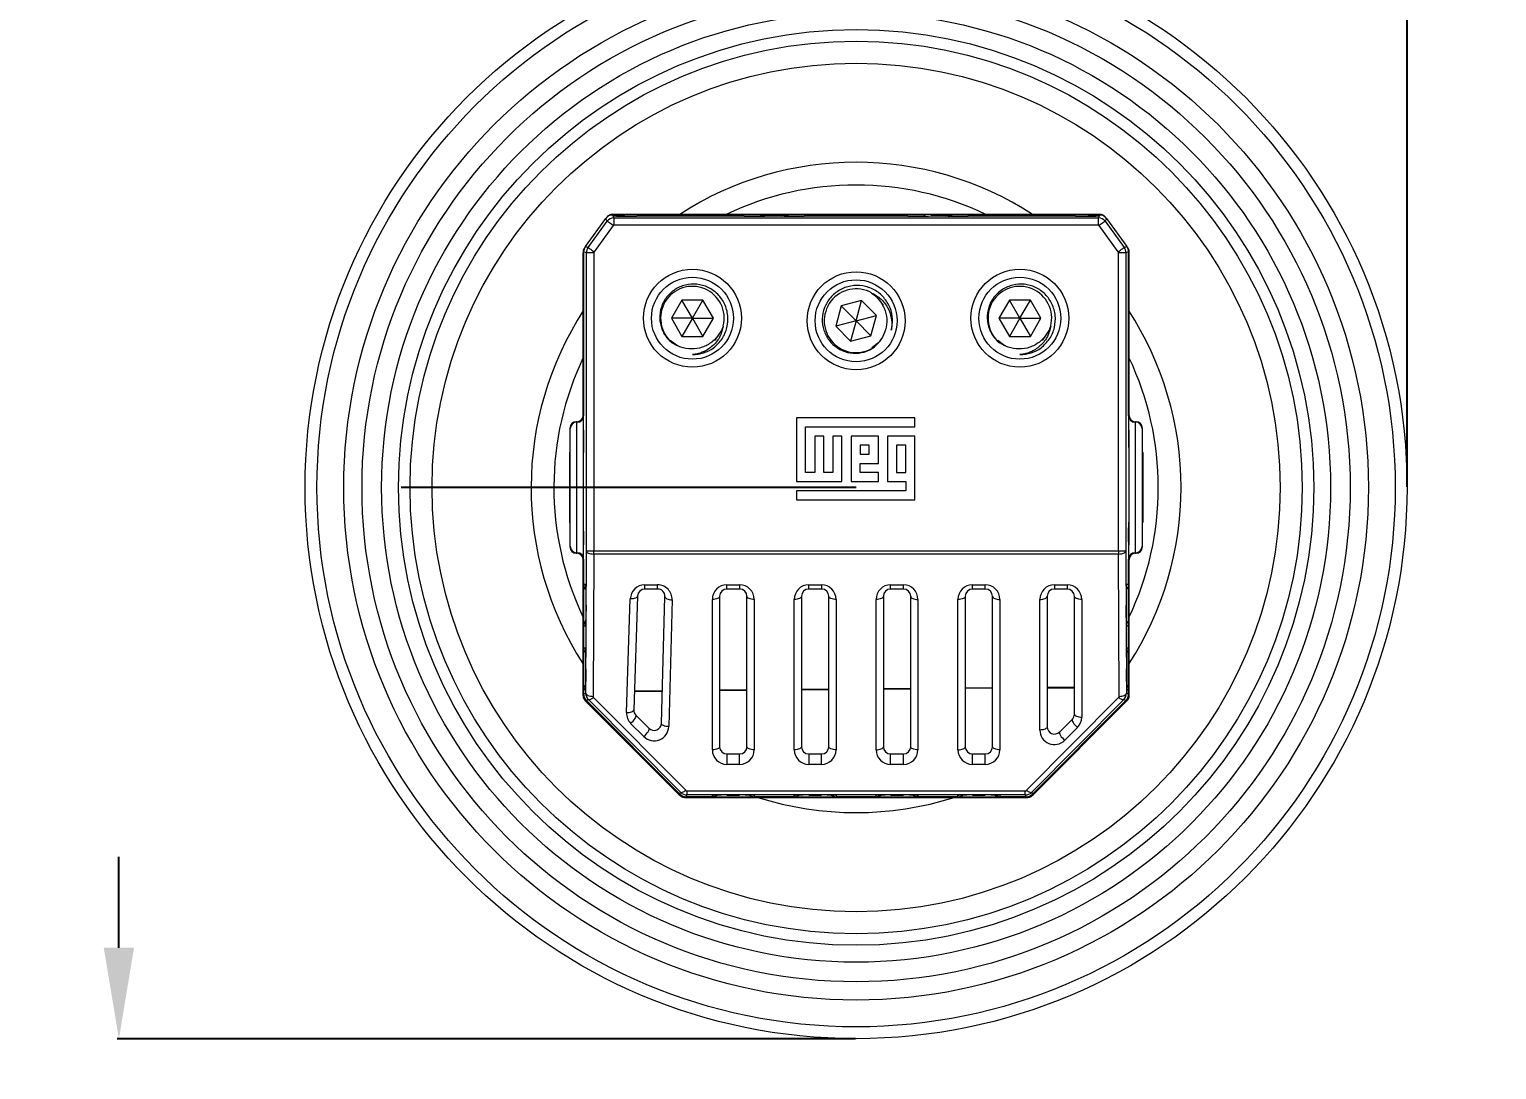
# Model space of a CAD drawing. Header units: millimetres. Extents: x 1004 to 59588, y 686 to 38112.
# Drawn here: x 44091 to 44252.3, y 35758.6 to 35872.8 of the extents above; entities that cross this region are included whole.
import ezdxf

# ---------------------------------------------------------------- set-up
doc = ezdxf.new("R2010")
doc.units = ezdxf.units.MM
doc.styles.get("Standard").update_dxf_attribs({"font": 'arial.ttf'})
doc.dimstyles.get("Standard").update_dxf_attribs({"dimtxt": 15, "dimasz": 10, "dimexe": 0.18, "dimexo": 0.0625, "dimgap": 0.09, "dimtad": 0, "dimtoh": 1, "dimdec": 1, "dimzin": 0, "dimdsep": 46, "dimtxsty": 'Standard', "dimcen": 0.09, "dimadec": 0, "dimazin": 0, "dimtfac": 1, "dimtdec": 1, "dimtofl": 0, "dimtmove": 0, "dimatfit": 3, "dimfxl": 1, "dimtolj": 1, "dimtzin": 0, "dimarcsym": 0})

# ---------------------------------------------------------------- blocks, each defined once
blk = doc.blocks.new('*D34')
at = {"color": 0, "lineweight": -2, "transparency": 16777216}
for p, q in [((44232.45, 35920.16), (44222.45, 35920.16)), ((44242.45, 35822.57), (44242.45, 35920.34)), ((44292.45, 35822.57), (44292.45, 35920.34)), ((44302.45, 35920.16), (44312.45, 35920.16))]:
    blk.add_line(p, q, dxfattribs=at)
at = {"color": 0, "transparency": 16777216}
for points in [[(44232.45, 35921.83), (44232.45, 35918.49), (44242.45, 35920.16)], [(44302.45, 35921.83), (44302.45, 35918.49), (44292.45, 35920.16)]]:
    blk.add_solid(points, dxfattribs=at)
at = {"layer": 'Defpoints', "color": 0, "transparency": 16777216}
for p in [(44292.45, 35920.16), (44242.45, 35822.51), (44292.45, 35822.51)]:
    blk.add_point(p, dxfattribs=at)
at = {"color": 0, "transparency": 16777216, "insert": (44267.45, 35920.16), "char_height": 15, "attachment_point": 5}
blk.add_mtext('\\A1;50.0', dxfattribs=at)
blk = doc.blocks.new('*D35')
at = {"color": 0, "lineweight": -2, "transparency": 16777216}
for p, q in [((44100.85, 35771.94), (44100.85, 35781.94)), ((44181.82, 35761.94), (44100.67, 35761.94)), ((44181.82, 35711.94), (44100.67, 35711.94)), ((44100.85, 35701.94), (44100.85, 35691.94))]:
    blk.add_line(p, q, dxfattribs=at)
at = {"color": 0, "transparency": 16777216}
for points in [[(44099.18, 35771.94), (44102.51, 35771.94), (44100.85, 35761.94)], [(44099.18, 35701.94), (44102.51, 35701.94), (44100.85, 35711.94)]]:
    blk.add_solid(points, dxfattribs=at)
at = {"layer": 'Defpoints', "color": 0, "transparency": 16777216}
for p in [(44181.88, 35761.94), (44100.85, 35711.94), (44181.88, 35711.94)]:
    blk.add_point(p, dxfattribs=at)
at = {"color": 0, "transparency": 16777216, "insert": (44100.85, 35736.94), "char_height": 15, "attachment_point": 5, "rotation": 90}
blk.add_mtext('\\A1;50.0', dxfattribs=at)

msp = doc.modelspace()

# ---------------------------------------------------------------- linework, layer by layer
at = {"color": 7, "linetype": 'Continuous', "lineweight": 15}
for p, q in [((44155.09, 35852.43), (44155.25, 35852.13)), ((44155.09, 35852.43), (44155.17, 35852.43)), ((44155.17, 35852.33), (44155.17, 35852.43)), ((44155.21, 35852.51), (44155.25, 35852.43)), ((44208.56, 35852.51), (44155.21, 35852.51)), ((44156.38, 35852.43), (44155.25, 35852.43)), ((44171.38, 35852.44), (44156.38, 35852.44)), ((44156.38, 35852.43), (44156.38, 35852.44)), ((44156.38, 35852.43), (44156.38, 35852.31)), ((44169.59, 35852.31), (44157.77, 35852.31)), ((44171.38, 35852.43), (44171.38, 35852.44)), ((44171.48, 35852.34), (44171.38, 35852.43)), ((44171.38, 35852.43), (44171.38, 35852.26)), ((44171.48, 35852.34), (44171.48, 35852.24)), ((44174.29, 35852.34), (44171.48, 35852.34)), ((44172.11, 35852.33), (44172.11, 35852.33)), ((44172.19, 35852.33), (44172.19, 35852.33)), ((44172.19, 35852.33), (44173.59, 35852.33)), ((44173.59, 35852.33), (44173.59, 35852.33)), ((44173.59, 35852.33), (44173.7, 35852.32)), ((44174.29, 35852.34), (44174.38, 35852.43)), ((44174.29, 35852.32), (44174.29, 35852.34)), ((44189.38, 35852.44), (44174.38, 35852.44)), ((44174.38, 35852.43), (44174.38, 35852.44)), ((44174.38, 35852.43), (44174.38, 35852.31)), ((44187.58, 35852.31), (44176.19, 35852.31)), ((44189.38, 35852.43), (44189.38, 35852.44)), ((44189.48, 35852.34), (44189.38, 35852.43)), ((44189.38, 35852.43), (44189.38, 35852.26)), ((44192.29, 35852.34), (44190.1, 35852.34)), ((44190.1, 35852.33), (44190.1, 35852.33)), ((44190.18, 35852.33), (44190.18, 35852.33)), ((44190.18, 35852.33), (44191.58, 35852.33)), ((44191.58, 35852.33), (44191.58, 35852.33)), ((44191.58, 35852.33), (44191.7, 35852.32)), ((44192.29, 35852.34), (44192.38, 35852.43)), ((44192.29, 35852.32), (44192.29, 35852.34)), ((44207.38, 35852.44), (44192.38, 35852.44)), ((44192.38, 35852.43), (44192.38, 35852.44)), ((44192.38, 35852.43), (44192.38, 35852.31)), ((44206, 35852.31), (44194.18, 35852.31)), ((44207.38, 35852.43), (44207.38, 35852.44)), ((44208.52, 35852.43), (44207.38, 35852.43)), ((44208.52, 35852.43), (44208.56, 35852.51)), ((44208.52, 35852.13), (44208.67, 35852.43)), ((44208.52, 35852.33), (44208.52, 35852.33)), ((44208.6, 35852.43), (44208.6, 35852.33)), ((44208.6, 35852.43), (44208.67, 35852.43)), ((44152.12, 35848.98), (44154.37, 35852.06)), ((44152.43, 35848.88), (44154.52, 35851.76)), ((44155.17, 35851.29), (44153.08, 35848.41)), ((44154.52, 35851.76), (44154.37, 35852.06)), ((44155.17, 35851.29), (44155.25, 35851.33)), ((44155.25, 35852.13), (44155.25, 35851.33)), ((44155.25, 35852.13), (44208.52, 35852.13)), ((44208.52, 35851.33), (44155.25, 35851.33)), ((44208.52, 35851.33), (44208.52, 35852.13)), ((44208.52, 35851.33), (44208.6, 35851.29)), ((44210.69, 35848.41), (44208.6, 35851.29)), ((44209.4, 35852.06), (44209.25, 35851.76)), ((44209.25, 35851.76), (44211.34, 35848.88)), ((44209.4, 35852.06), (44211.64, 35848.98)), ((44152.12, 35848.98), (44152.43, 35848.88)), ((44211.34, 35848.88), (44211.64, 35848.98)), ((44151.93, 35848.25), (44151.86, 35848.28)), ((44151.86, 35848.28), (44151.86, 35830.24)), ((44152.24, 35848.29), (44151.93, 35848.39)), ((44151.93, 35828.5), (44151.93, 35848.39)), ((44151.93, 35848.25), (44151.93, 35830.38)), ((44152.05, 35848.86), (44152.06, 35848.88)), ((44152.24, 35815.53), (44152.24, 35848.29)), ((44153.04, 35848.29), (44152.24, 35848.29)), ((44153.04, 35848.29), (44153.04, 35815.53)), ((44211.53, 35848.29), (44210.73, 35848.29)), ((44210.73, 35815.53), (44210.73, 35848.29)), ((44211.84, 35848.39), (44211.53, 35848.29)), ((44211.53, 35848.29), (44211.53, 35815.53)), ((44211.7, 35848.89), (44211.72, 35848.86)), ((44211.84, 35848.39), (44211.84, 35828.5)), ((44211.91, 35848.28), (44211.84, 35848.25)), ((44211.84, 35830.38), (44211.84, 35848.25)), ((44211.91, 35830.24), (44211.91, 35848.28)), ((44162.73, 35843.1), (44161.58, 35841.1)), ((44165.04, 35843.1), (44162.73, 35843.1)), ((44163.89, 35841.1), (44162.73, 35843.1)), ((44163.89, 35841.1), (44165.04, 35843.1)), ((44166.2, 35841.1), (44165.04, 35843.1)), ((44182.49, 35843.04), (44180.25, 35842.45)), ((44181.88, 35840.82), (44182.49, 35843.04)), ((44184.12, 35841.41), (44182.49, 35843.04)), ((44184.11, 35843.44), (44184.87, 35842.53)), ((44198.73, 35843.1), (44197.57, 35841.1)), ((44201.04, 35843.1), (44198.73, 35843.1)), ((44199.88, 35841.1), (44198.73, 35843.1)), ((44199.88, 35841.1), (44201.04, 35843.1)), ((44202.19, 35841.1), (44201.04, 35843.1)), ((44161.58, 35841.1), (44162.73, 35839.1)), ((44163.89, 35841.1), (44161.58, 35841.1)), ((44163.89, 35841.1), (44162.73, 35839.1)), ((44163.89, 35841.1), (44165.04, 35839.1)), ((44163.89, 35841.1), (44166.2, 35841.1)), ((44165.04, 35839.1), (44166.2, 35841.1)), ((44180.25, 35842.45), (44179.65, 35840.22)), ((44181.88, 35840.82), (44180.25, 35842.45)), ((44181.88, 35840.82), (44184.12, 35841.41)), ((44183.51, 35839.18), (44184.12, 35841.41)), ((44197.57, 35841.1), (44198.73, 35839.1)), ((44199.88, 35841.1), (44197.57, 35841.1)), ((44199.88, 35841.1), (44198.73, 35839.1)), ((44199.88, 35841.1), (44201.04, 35839.1)), ((44199.88, 35841.1), (44202.19, 35841.1)), ((44201.04, 35839.1), (44202.19, 35841.1)), ((44167, 35839.63), (44166.32, 35838.66)), ((44181.88, 35840.82), (44179.65, 35840.22)), ((44179.65, 35840.22), (44181.28, 35838.59)), ((44181.88, 35840.82), (44181.28, 35838.59)), ((44181.88, 35840.82), (44183.51, 35839.18)), ((44203, 35839.63), (44202.32, 35838.66)), ((44162.24, 35838.07), (44161.45, 35838.66)), ((44162.24, 35838.07), (44161.64, 35838.41)), ((44162.73, 35839.1), (44165.04, 35839.1)), ((44181.28, 35838.59), (44183.51, 35839.18)), ((44184.37, 35838.43), (44183.6, 35837.83)), ((44184.37, 35838.43), (44183.89, 35837.95)), ((44198.23, 35838.07), (44197.45, 35838.66)), ((44198.23, 35838.07), (44197.64, 35838.41)), ((44198.73, 35839.1), (44201.04, 35839.1)), ((44151.12, 35829.73), (44151.16, 35829.68)), ((44151.18, 35829.73), (44151.12, 35829.73)), ((44151.16, 35829.68), (44151.16, 35815.33)), ((44151.23, 35829.68), (44151.16, 35829.68)), ((44151.23, 35829.68), (44151.18, 35829.73)), ((44151.88, 35830.43), (44151.93, 35830.38)), ((44175.33, 35830.15), (44175.33, 35823.15)), ((44188.33, 35830.15), (44175.33, 35830.15)), ((44188.33, 35829.15), (44188.33, 35830.15)), ((44211.84, 35830.38), (44211.88, 35830.43)), ((44212.58, 35829.73), (44212.54, 35829.68)), ((44212.61, 35829.68), (44212.54, 35829.68)), ((44212.65, 35829.73), (44212.58, 35829.73)), ((44212.61, 35829.68), (44212.65, 35829.73)), ((44212.61, 35815.33), (44212.61, 35829.68)), ((44150.46, 35828.99), (44150.42, 35829.03)), ((44150.42, 35829.03), (44150.42, 35815.98)), ((44150.46, 35816.03), (44150.46, 35828.99)), ((44151.9, 35816.2), (44151.9, 35828.82)), ((44176.33, 35829.15), (44188.33, 35829.15)), ((44176.33, 35824.15), (44176.33, 35829.15)), ((44177.33, 35828.15), (44177.33, 35824.15)), ((44178.33, 35828.15), (44177.33, 35828.15)), ((44178.33, 35824.15), (44178.33, 35828.15)), ((44179.33, 35828.15), (44179.33, 35824.15)), ((44180.33, 35828.15), (44179.33, 35828.15)), ((44180.33, 35823.15), (44180.33, 35828.15)), ((44181.33, 35828.15), (44181.33, 35823.15)), ((44184.33, 35828.15), (44181.33, 35828.15)), ((44184.33, 35825.15), (44184.33, 35828.15)), ((44188.33, 35828.15), (44185.33, 35828.15)), ((44185.33, 35828.15), (44185.33, 35823.15)), ((44188.33, 35821.15), (44188.33, 35828.15)), ((44211.87, 35828.82), (44211.87, 35816.2)), ((44213.35, 35829.03), (44213.31, 35828.99)), ((44213.31, 35828.99), (44213.31, 35816.03)), ((44213.35, 35815.98), (44213.35, 35829.03)), ((44182.33, 35827.15), (44182.33, 35826.15)), ((44183.33, 35827.15), (44182.33, 35827.15)), ((44183.33, 35826.15), (44183.33, 35827.15)), ((44186.33, 35827.15), (44186.33, 35824.15)), ((44187.33, 35827.15), (44186.33, 35827.15)), ((44187.33, 35824.15), (44187.33, 35827.15)), ((44150.38, 35826.34), (44150.38, 35818.68)), ((44182.33, 35826.15), (44183.33, 35826.15)), ((44182.33, 35825.15), (44184.33, 35825.15)), ((44182.33, 35824.15), (44182.33, 35825.15)), ((44213.39, 35826.34), (44213.39, 35818.68)), ((44177.33, 35824.15), (44176.33, 35824.15)), ((44179.33, 35824.15), (44178.33, 35824.15)), ((44184.33, 35824.15), (44182.33, 35824.15)), ((44184.33, 35823.15), (44184.33, 35824.15)), ((44186.33, 35824.15), (44187.33, 35824.15)), ((44175.33, 35823.15), (44180.33, 35823.15)), ((44175.33, 35822.15), (44175.33, 35821.15)), ((44187.33, 35822.15), (44175.33, 35822.15)), ((44181.33, 35823.15), (44184.33, 35823.15)), ((44185.33, 35823.15), (44187.33, 35823.15)), ((44187.33, 35823.15), (44187.33, 35822.15)), ((44175.33, 35821.15), (44188.33, 35821.15)), ((44150.42, 35815.98), (44150.46, 35816.03)), ((44151.16, 35815.33), (44151.12, 35815.28)), ((44151.12, 35815.28), (44151.18, 35815.28)), ((44151.16, 35815.33), (44151.23, 35815.33)), ((44151.18, 35815.28), (44151.23, 35815.33)), ((44151.93, 35811.88), (44151.93, 35816.52)), ((44152.17, 35799.91), (44152.24, 35815.53)), ((44152.24, 35815.53), (44153.04, 35815.53)), ((44153.04, 35815.19), (44152.97, 35799.56)), ((44153.04, 35815.53), (44210.73, 35815.53)), ((44153.04, 35815.19), (44153.04, 35815.53)), ((44210.73, 35815.19), (44153.04, 35815.19)), ((44210.73, 35815.53), (44211.53, 35815.53)), ((44210.73, 35815.53), (44210.73, 35815.19)), ((44210.8, 35799.56), (44210.73, 35815.19)), ((44211.53, 35815.53), (44211.6, 35799.91)), ((44211.84, 35816.52), (44211.84, 35811.88)), ((44212.54, 35815.33), (44212.61, 35815.33)), ((44212.54, 35815.33), (44212.58, 35815.28)), ((44212.58, 35815.28), (44212.65, 35815.28)), ((44212.65, 35815.28), (44212.61, 35815.33)), ((44213.31, 35816.03), (44213.35, 35815.98)), ((44151.86, 35814.77), (44151.86, 35799.74)), ((44151.93, 35814.63), (44151.88, 35814.58)), ((44151.93, 35814.63), (44151.93, 35799.77)), ((44211.84, 35799.77), (44211.84, 35814.63)), ((44211.88, 35814.58), (44211.84, 35814.63)), ((44211.91, 35799.74), (44211.91, 35814.77)), ((44151.93, 35811.88), (44152.18, 35811.88)), ((44211.58, 35811.88), (44211.84, 35811.88)), ((44157.86, 35810.58), (44157.44, 35798.09)), ((44158.66, 35811.81), (44160.06, 35811.81)), ((44158.66, 35811.35), (44158.66, 35811.81)), ((44160.06, 35811.35), (44158.66, 35811.35)), ((44160.06, 35811.35), (44160.06, 35811.81)), ((44160.48, 35796.59), (44160.86, 35810.53)), ((44166.88, 35810.55), (44166.88, 35794.03)), ((44167.68, 35811.81), (44169.08, 35811.81)), ((44167.68, 35811.35), (44167.68, 35811.81)), ((44169.08, 35811.35), (44167.68, 35811.35)), ((44169.08, 35811.81), (44169.08, 35811.35)), ((44169.88, 35794.03), (44169.88, 35810.55)), ((44175.88, 35810.55), (44175.88, 35794.03)), ((44176.68, 35811.81), (44178.08, 35811.81)), ((44176.68, 35811.35), (44176.68, 35811.81)), ((44178.08, 35811.35), (44176.68, 35811.35)), ((44178.08, 35811.81), (44178.08, 35811.35)), ((44178.88, 35794.03), (44178.88, 35810.55)), ((44184.88, 35810.55), (44184.88, 35794.03)), ((44185.68, 35811.81), (44187.08, 35811.81)), ((44185.68, 35811.35), (44185.68, 35811.81)), ((44187.08, 35811.35), (44185.68, 35811.35)), ((44187.08, 35811.35), (44187.08, 35811.81)), ((44187.88, 35794.03), (44187.88, 35810.55)), ((44193.88, 35810.55), (44193.88, 35794.03)), ((44194.68, 35811.81), (44196.08, 35811.81)), ((44194.68, 35811.35), (44194.68, 35811.81)), ((44196.08, 35811.35), (44194.68, 35811.35)), ((44196.08, 35811.35), (44196.08, 35811.81)), ((44196.88, 35794.03), (44196.88, 35810.55)), ((44202.88, 35810.55), (44202.88, 35796.21)), ((44203.68, 35811.81), (44205.08, 35811.81)), ((44203.68, 35811.81), (44203.68, 35811.35)), ((44205.08, 35811.35), (44203.68, 35811.35)), ((44205.08, 35811.81), (44205.08, 35811.35)), ((44205.88, 35797.62), (44205.88, 35810.55)), ((44152.2, 35809.59), (44152.19, 35808.19)), ((44156.64, 35797.77), (44157.06, 35810.26)), ((44161.66, 35810.16), (44161.28, 35796.23)), ((44166.08, 35793.69), (44166.08, 35810.21)), ((44170.68, 35810.21), (44170.68, 35793.69)), ((44175.08, 35793.69), (44175.08, 35810.21)), ((44179.68, 35810.21), (44179.68, 35793.69)), ((44184.08, 35793.69), (44184.08, 35810.21)), ((44188.68, 35810.21), (44188.68, 35793.69)), ((44193.08, 35793.69), (44193.08, 35810.21)), ((44197.68, 35810.21), (44197.68, 35793.69)), ((44202.08, 35795.86), (44202.08, 35810.21)), ((44206.68, 35810.21), (44206.68, 35797.27)), ((44211.58, 35808.19), (44211.57, 35809.59)), ((44151.93, 35804.88), (44151.93, 35807.28)), ((44152.18, 35807.28), (44151.93, 35807.28)), ((44152.18, 35807.35), (44152.18, 35807.35)), ((44211.84, 35807.28), (44211.59, 35807.28)), ((44211.84, 35807.28), (44211.84, 35804.88)), ((44151.93, 35804.88), (44152.16, 35804.88)), ((44211.61, 35804.88), (44211.84, 35804.88)), ((44152.17, 35802.59), (44152.16, 35801.19)), ((44211.61, 35801.19), (44211.6, 35802.59)), ((44151.86, 35799.74), (44151.93, 35799.77)), ((44151.93, 35799.81), (44151.93, 35800.28)), ((44152.15, 35800.28), (44151.93, 35800.28)), ((44151.93, 35799.81), (44152.17, 35799.91)), ((44152.15, 35800.35), (44152.15, 35800.35)), ((44152.23, 35799.07), (44152.15, 35799.03)), ((44152.15, 35799.03), (44162.44, 35788.75)), ((44152.46, 35799.2), (44152.23, 35799.1)), ((44162.5, 35788.82), (44152.23, 35799.1)), ((44152.23, 35799.07), (44162.47, 35788.82)), ((44162.58, 35789.02), (44152.46, 35799.2)), ((44153.03, 35799.42), (44163.15, 35789.24)), ((44160.57, 35800.08), (44157.5, 35800.05)), ((44160.58, 35800.17), (44157.51, 35800.14)), ((44169.88, 35800.25), (44166.88, 35800.23)), ((44166.88, 35800.21), (44169.88, 35800.24)), ((44178.88, 35800.33), (44175.88, 35800.3)), ((44175.88, 35800.29), (44178.88, 35800.31)), ((44187.88, 35800.41), (44184.88, 35800.38)), ((44184.88, 35800.37), (44187.88, 35800.39)), ((44196.88, 35800.49), (44193.88, 35800.46)), ((44196.88, 35800.47), (44193.88, 35800.45)), ((44200.62, 35789.24), (44210.74, 35799.42)), ((44211.3, 35799.2), (44201.18, 35789.02)), ((44211.54, 35799.1), (44201.27, 35788.82)), ((44201.3, 35788.82), (44211.54, 35799.07)), ((44201.33, 35788.75), (44211.62, 35799.03)), ((44205.88, 35800.57), (44202.88, 35800.54)), ((44205.88, 35800.47), (44202.88, 35800.45)), ((44211.54, 35799.1), (44211.3, 35799.2)), ((44211.62, 35799.03), (44211.54, 35799.07)), ((44211.6, 35799.91), (44211.84, 35799.81)), ((44211.84, 35800.28), (44211.62, 35800.28)), ((44211.84, 35800.28), (44211.84, 35799.81)), ((44211.84, 35799.77), (44211.91, 35799.74)), ((44157.67, 35797.5), (44159.11, 35796.05)), ((44158.54, 35795.14), (44157.1, 35796.59)), ((44204.25, 35795.64), (44205.65, 35797.05)), ((44206.22, 35796.14), (44204.82, 35794.74)), ((44167.68, 35793.23), (44167.68, 35792.09)), ((44167.68, 35793.23), (44169.08, 35793.23)), ((44169.08, 35792.09), (44169.08, 35793.23)), ((44176.68, 35793.23), (44176.68, 35792.09)), ((44176.68, 35793.23), (44178.08, 35793.23)), ((44178.08, 35792.09), (44178.08, 35793.23)), ((44185.68, 35792.09), (44185.68, 35793.23)), ((44185.68, 35793.23), (44187.08, 35793.23)), ((44187.08, 35792.09), (44187.08, 35793.23)), ((44194.68, 35792.09), (44194.68, 35793.23)), ((44194.68, 35793.23), (44196.08, 35793.23)), ((44196.08, 35792.09), (44196.08, 35793.23)), ((44169.08, 35792.09), (44167.68, 35792.09)), ((44178.08, 35792.09), (44176.68, 35792.09)), ((44187.08, 35792.09), (44185.68, 35792.09)), ((44196.08, 35792.09), (44194.68, 35792.09)), ((44162.44, 35788.75), (44162.47, 35788.82)), ((44162.5, 35788.82), (44162.58, 35789.02)), ((44163.18, 35788.53), (44163.15, 35788.46)), ((44163.15, 35788.46), (44200.62, 35788.46)), ((44163.18, 35788.53), (44200.59, 35788.53)), ((44163.29, 35788.73), (44163.21, 35788.53)), ((44166.08, 35788.53), (44163.21, 35788.53)), ((44163.29, 35789.18), (44200.48, 35789.18)), ((44163.29, 35789.18), (44163.29, 35788.73)), ((44200.48, 35788.73), (44163.29, 35788.73)), ((44166.08, 35788.53), (44166.08, 35788.71)), ((44167.68, 35788.72), (44169.08, 35788.72)), ((44170.68, 35788.71), (44170.68, 35788.53)), ((44175.08, 35788.53), (44170.68, 35788.53)), ((44175.08, 35788.53), (44175.08, 35788.71)), ((44176.68, 35788.72), (44178.08, 35788.72)), ((44179.68, 35788.71), (44179.68, 35788.53)), ((44184.08, 35788.53), (44179.68, 35788.53)), ((44184.08, 35788.53), (44184.08, 35788.71)), ((44185.68, 35788.72), (44187.08, 35788.72)), ((44188.68, 35788.71), (44188.68, 35788.53)), ((44193.08, 35788.53), (44188.68, 35788.53)), ((44193.08, 35788.53), (44193.08, 35788.71)), ((44194.68, 35788.72), (44196.08, 35788.72)), ((44197.68, 35788.71), (44197.68, 35788.53)), ((44200.56, 35788.53), (44197.68, 35788.53)), ((44200.48, 35788.73), (44200.48, 35789.18)), ((44200.56, 35788.53), (44200.48, 35788.73)), ((44200.62, 35788.46), (44200.59, 35788.53)), ((44201.18, 35789.02), (44201.27, 35788.82)), ((44201.3, 35788.82), (44201.33, 35788.75))]:
    msp.add_line(p, q, dxfattribs=at)
at = {"color": 8, "linetype": 'Continuous', "lineweight": 15}
for p, q in [((44155.26, 35852.33), (44155.17, 35852.33)), ((44172.11, 35852.33), (44172.19, 35852.33)), ((44172.19, 35852.33), (44172.16, 35852.33)), ((44173.68, 35852.33), (44173.59, 35852.33)), ((44190.1, 35852.33), (44190.18, 35852.33)), ((44190.18, 35852.33), (44190.15, 35852.33)), ((44191.67, 35852.33), (44191.58, 35852.33)), ((44208.52, 35852.33), (44208.6, 35852.33)), ((44208.6, 35852.33), (44208.57, 35852.33)), ((44152.05, 35848.86), (44152.05, 35848.86)), ((44211.72, 35848.86), (44211.72, 35848.86)), ((44151.9, 35828.82), (44151.93, 35828.82)), ((44211.84, 35828.82), (44211.87, 35828.82)), ((44151.93, 35816.2), (44151.9, 35816.2)), ((44211.87, 35816.2), (44211.84, 35816.2)), ((44152.19, 35811.8), (44152.18, 35811.88)), ((44152.18, 35807.35), (44152.18, 35807.28)), ((44211.59, 35807.37), (44211.59, 35807.28)), ((44152.16, 35804.8), (44152.16, 35804.88)), ((44152.15, 35800.35), (44152.15, 35800.28)), ((44211.61, 35800.37), (44211.62, 35800.28)), ((44166.08, 35788.71), (44166.17, 35788.71)), ((44170.68, 35788.71), (44170.6, 35788.71)), ((44175.08, 35788.71), (44175.17, 35788.71)), ((44179.68, 35788.71), (44179.6, 35788.71)), ((44184.17, 35788.71), (44184.08, 35788.71)), ((44188.6, 35788.71), (44188.68, 35788.71)), ((44193.08, 35788.71), (44193.17, 35788.71)), ((44197.68, 35788.71), (44197.6, 35788.71))]:
    msp.add_line(p, q, dxfattribs=at)
msp.add_line((44181.88, 35822.51), (44131.88, 35822.51))
at = {"color": 8, "linetype": 'Continuous', "lineweight": 15, "flags": 128}
for points in [[(44155.22, 35852.33), (44155.22, 35852.33), (44155.17, 35852.33)], [(44173.64, 35852.33), (44173.64, 35852.33), (44173.59, 35852.33)], [(44191.64, 35852.33), (44191.63, 35852.33), (44191.58, 35852.33)]]:
    msp.add_lwpolyline(points, dxfattribs=at)
at = {"color": 7, "linetype": 'Continuous', "lineweight": 15, "flags": 128}
for points in [[(44155.17, 35851.29), (44155.04, 35851.38), (44154.92, 35851.47), (44154.81, 35851.55), (44154.71, 35851.62), (44154.63, 35851.68), (44154.57, 35851.72), (44154.53, 35851.75), (44154.52, 35851.76)], [(44209.25, 35851.76), (44209.23, 35851.75), (44209.2, 35851.72), (44209.14, 35851.68), (44209.06, 35851.62), (44208.96, 35851.55), (44208.85, 35851.47), (44208.73, 35851.38), (44208.6, 35851.29)], [(44152.43, 35848.88), (44152.44, 35848.87), (44152.48, 35848.84), (44152.54, 35848.8), (44152.62, 35848.74), (44152.72, 35848.67), (44152.83, 35848.59), (44152.95, 35848.5), (44153.08, 35848.41)], [(44210.69, 35848.41), (44210.82, 35848.5), (44210.94, 35848.59), (44211.05, 35848.67), (44211.15, 35848.74), (44211.23, 35848.8), (44211.29, 35848.84), (44211.33, 35848.87), (44211.34, 35848.88)], [(44150.42, 35826.57), (44150.4, 35826.5), (44150.38, 35826.34)], [(44213.39, 35826.34), (44213.37, 35826.5), (44213.35, 35826.56)], [(44150.38, 35818.68), (44150.4, 35818.53), (44150.42, 35818.46)], [(44213.35, 35818.46), (44213.37, 35818.53), (44213.39, 35818.68)], [(44152.24, 35815.53), (44152.25, 35815.46), (44152.3, 35815.4), (44152.37, 35815.34), (44152.47, 35815.29), (44152.59, 35815.25), (44152.73, 35815.21), (44152.88, 35815.2), (44153.04, 35815.19)], [(44210.73, 35815.19), (44210.89, 35815.2), (44211.04, 35815.21), (44211.17, 35815.25), (44211.29, 35815.29), (44211.39, 35815.34), (44211.47, 35815.4), (44211.51, 35815.46), (44211.53, 35815.53)], [(44157.86, 35810.58), (44157.84, 35810.51), (44157.79, 35810.45), (44157.72, 35810.39), (44157.62, 35810.34), (44157.5, 35810.31), (44157.36, 35810.28), (44157.21, 35810.26), (44157.06, 35810.26)], [(44160.86, 35810.53), (44160.87, 35810.46), (44160.92, 35810.4), (44160.99, 35810.33), (44161.09, 35810.28), (44161.21, 35810.23), (44161.35, 35810.2), (44161.5, 35810.17), (44161.66, 35810.16)], [(44166.88, 35810.55), (44166.87, 35810.48), (44166.82, 35810.42), (44166.75, 35810.36), (44166.65, 35810.31), (44166.53, 35810.27), (44166.39, 35810.23), (44166.24, 35810.21), (44166.08, 35810.21)], [(44170.68, 35810.21), (44170.53, 35810.21), (44170.38, 35810.23), (44170.24, 35810.27), (44170.12, 35810.31), (44170.02, 35810.36), (44169.94, 35810.42), (44169.9, 35810.48), (44169.88, 35810.55)], [(44175.88, 35810.55), (44175.87, 35810.48), (44175.82, 35810.42), (44175.75, 35810.36), (44175.65, 35810.31), (44175.53, 35810.27), (44175.39, 35810.23), (44175.24, 35810.21), (44175.08, 35810.21)], [(44179.68, 35810.21), (44179.53, 35810.21), (44179.38, 35810.23), (44179.24, 35810.27), (44179.12, 35810.31), (44179.02, 35810.36), (44178.94, 35810.42), (44178.9, 35810.48), (44178.88, 35810.55)], [(44184.88, 35810.55), (44184.87, 35810.48), (44184.82, 35810.42), (44184.75, 35810.36), (44184.65, 35810.31), (44184.53, 35810.27), (44184.39, 35810.23), (44184.24, 35810.21), (44184.08, 35810.21)], [(44187.88, 35810.55), (44187.9, 35810.48), (44187.94, 35810.42), (44188.02, 35810.36), (44188.12, 35810.31), (44188.24, 35810.27), (44188.38, 35810.23), (44188.53, 35810.21), (44188.68, 35810.21)], [(44193.88, 35810.55), (44193.87, 35810.48), (44193.82, 35810.42), (44193.75, 35810.36), (44193.65, 35810.31), (44193.53, 35810.27), (44193.39, 35810.23), (44193.24, 35810.21), (44193.08, 35810.21)], [(44196.88, 35810.55), (44196.9, 35810.48), (44196.94, 35810.42), (44197.02, 35810.36), (44197.12, 35810.31), (44197.24, 35810.27), (44197.38, 35810.23), (44197.53, 35810.21), (44197.68, 35810.21)], [(44202.08, 35810.21), (44202.24, 35810.21), (44202.39, 35810.23), (44202.53, 35810.27), (44202.65, 35810.31), (44202.75, 35810.36), (44202.82, 35810.42), (44202.87, 35810.48), (44202.88, 35810.55)], [(44206.68, 35810.21), (44206.53, 35810.21), (44206.38, 35810.23), (44206.24, 35810.27), (44206.12, 35810.31), (44206.02, 35810.36), (44205.94, 35810.42), (44205.9, 35810.48), (44205.88, 35810.55)], [(44152.17, 35799.91), (44152.19, 35799.84), (44152.24, 35799.78), (44152.31, 35799.72), (44152.41, 35799.66), (44152.53, 35799.62), (44152.67, 35799.59), (44152.82, 35799.57), (44152.97, 35799.56)], [(44153.03, 35799.42), (44152.94, 35799.35), (44152.85, 35799.29), (44152.76, 35799.24), (44152.68, 35799.2), (44152.61, 35799.18), (44152.55, 35799.17), (44152.5, 35799.18), (44152.46, 35799.2)], [(44211.3, 35799.2), (44211.27, 35799.18), (44211.22, 35799.17), (44211.16, 35799.18), (44211.09, 35799.2), (44211.01, 35799.24), (44210.92, 35799.29), (44210.83, 35799.35), (44210.74, 35799.42)], [(44210.8, 35799.56), (44210.95, 35799.57), (44211.1, 35799.59), (44211.24, 35799.62), (44211.36, 35799.66), (44211.46, 35799.72), (44211.53, 35799.78), (44211.58, 35799.84), (44211.6, 35799.91)], [(44156.64, 35797.77), (44156.79, 35797.78), (44156.94, 35797.79), (44157.08, 35797.82), (44157.2, 35797.86), (44157.3, 35797.91), (44157.37, 35797.96), (44157.42, 35798.03), (44157.44, 35798.09)], [(44157.1, 35796.59), (44157.24, 35796.71), (44157.37, 35796.85), (44157.49, 35796.99), (44157.58, 35797.12), (44157.65, 35797.25), (44157.69, 35797.36), (44157.7, 35797.44), (44157.67, 35797.5)], [(44205.88, 35797.62), (44205.9, 35797.55), (44205.94, 35797.48), (44206.02, 35797.43), (44206.12, 35797.37), (44206.24, 35797.33), (44206.38, 35797.3), (44206.53, 35797.28), (44206.68, 35797.27)], [(44158.54, 35795.14), (44158.68, 35795.27), (44158.81, 35795.4), (44158.93, 35795.54), (44159.02, 35795.67), (44159.09, 35795.8), (44159.13, 35795.91), (44159.14, 35795.99), (44159.11, 35796.05)], [(44161.28, 35796.23), (44161.12, 35796.24), (44160.97, 35796.26), (44160.83, 35796.3), (44160.71, 35796.34), (44160.61, 35796.4), (44160.54, 35796.46), (44160.49, 35796.53), (44160.48, 35796.59)], [(44202.88, 35796.21), (44202.87, 35796.14), (44202.82, 35796.08), (44202.75, 35796.02), (44202.65, 35795.96), (44202.53, 35795.92), (44202.39, 35795.89), (44202.24, 35795.87), (44202.08, 35795.86)], [(44205.65, 35797.05), (44205.62, 35796.99), (44205.63, 35796.91), (44205.67, 35796.8), (44205.74, 35796.67), (44205.83, 35796.54), (44205.95, 35796.4), (44206.08, 35796.27), (44206.22, 35796.14)], [(44204.25, 35795.64), (44204.22, 35795.59), (44204.23, 35795.5), (44204.27, 35795.39), (44204.34, 35795.27), (44204.43, 35795.13), (44204.55, 35794.99), (44204.68, 35794.86), (44204.82, 35794.74)], [(44166.88, 35794.03), (44166.87, 35793.96), (44166.82, 35793.9), (44166.75, 35793.84), (44166.65, 35793.79), (44166.53, 35793.75), (44166.39, 35793.71), (44166.24, 35793.69), (44166.08, 35793.69)], [(44170.68, 35793.69), (44170.53, 35793.69), (44170.38, 35793.71), (44170.24, 35793.75), (44170.12, 35793.79), (44170.02, 35793.84), (44169.94, 35793.9), (44169.9, 35793.96), (44169.88, 35794.03)], [(44175.88, 35794.03), (44175.87, 35793.96), (44175.82, 35793.9), (44175.75, 35793.84), (44175.65, 35793.79), (44175.53, 35793.75), (44175.39, 35793.71), (44175.24, 35793.69), (44175.08, 35793.69)], [(44179.68, 35793.69), (44179.53, 35793.69), (44179.38, 35793.71), (44179.24, 35793.75), (44179.12, 35793.79), (44179.02, 35793.84), (44178.94, 35793.9), (44178.9, 35793.96), (44178.88, 35794.03)], [(44184.08, 35793.69), (44184.24, 35793.69), (44184.39, 35793.71), (44184.53, 35793.75), (44184.65, 35793.79), (44184.75, 35793.84), (44184.82, 35793.9), (44184.87, 35793.96), (44184.88, 35794.03)], [(44188.68, 35793.69), (44188.53, 35793.69), (44188.38, 35793.71), (44188.24, 35793.75), (44188.12, 35793.79), (44188.02, 35793.84), (44187.94, 35793.9), (44187.9, 35793.96), (44187.88, 35794.03)], [(44193.08, 35793.69), (44193.24, 35793.69), (44193.39, 35793.71), (44193.53, 35793.75), (44193.65, 35793.79), (44193.75, 35793.84), (44193.82, 35793.9), (44193.87, 35793.96), (44193.88, 35794.03)], [(44197.68, 35793.69), (44197.53, 35793.69), (44197.38, 35793.71), (44197.24, 35793.75), (44197.12, 35793.79), (44197.02, 35793.84), (44196.94, 35793.9), (44196.9, 35793.96), (44196.88, 35794.03)], [(44162.58, 35789.02), (44162.62, 35789), (44162.67, 35788.99), (44162.73, 35789), (44162.8, 35789.02), (44162.88, 35789.06), (44162.97, 35789.11), (44163.06, 35789.17), (44163.15, 35789.24)], [(44200.62, 35789.24), (44200.71, 35789.17), (44200.8, 35789.11), (44200.89, 35789.06), (44200.97, 35789.02), (44201.04, 35789), (44201.1, 35788.99), (44201.15, 35789), (44201.18, 35789.02)]]:
    msp.add_lwpolyline(points, dxfattribs=at)
at = {"color": 7, "linetype": 'Continuous', "lineweight": 15}
for centre, radius in [((44181.88, 35822.51), 60.56), ((44181.88, 35822.51), 59.26), ((44181.88, 35822.51), 56.31), ((44181.88, 35822.51), 54.31), ((44181.88, 35822.51), 52.15), ((44181.88, 35822.51), 50.3), ((44181.88, 35822.51), 49.03), ((44181.88, 35822.51), 46.61), ((44163.89, 35841.1), 5.38), ((44181.88, 35840.82), 5.38), ((44199.88, 35841.1), 5.38), ((44163.89, 35841.1), 4.5), ((44181.88, 35840.82), 4.5), ((44199.88, 35841.1), 4.5)]:
    msp.add_circle(centre, radius, dxfattribs=at)
for centre, radius, start, end in [((44181.88, 35822.51), 35.72, 57.122, 122.878), ((44181.88, 35822.51), 33.22, 64.5589, 115.4411), ((44157.21, 35954.45), 102.14, 268.8846, 270.3097), ((44170.17, 35946.22), 93.91, 269.6453, 271.2134), ((44175.63, 35954.45), 102.14, 268.8846, 270.3097), ((44188.16, 35946.22), 93.91, 269.6453, 271.2134), ((44193.63, 35954.45), 102.14, 268.8846, 270.3097), ((44206.58, 35946.22), 93.91, 269.6453, 271.2134), ((44153.24, 35848.29), 0.2, 144.0032, 179.9986), ((44210.53, 35848.29), 0.2, 0.0014, 35.9968), ((44163.89, 35841.1), 3.5, 345.8881, 230.1054), ((44181.88, 35840.82), 3.5, 60.7576, 304.9749), ((44199.88, 35841.1), 3.5, 345.8881, 230.1054), ((44181.88, 35822.51), 35.72, 146.9804, 212.8006), ((44181.88, 35840.82), 4, 344.8695, 20.6436), ((44181.88, 35822.51), 35.72, 0, 33.0232), ((44163.89, 35841.1), 4, 270, 305.7741), ((44199.88, 35841.1), 4, 270, 305.7741), ((44181.88, 35822.51), 33.22, 154.3669, 205.3358), ((44181.88, 35822.51), 33.22, 0, 25.3358), ((44181.88, 35822.51), 33.22, 334.6642, 0), ((44181.88, 35822.51), 35.72, 327.1994, 0), ((44158.66, 35810.21), 1.6, 90, 178.0784), ((44158.66, 35810.55), 0.8, 90, 178.0784), ((44160.06, 35810.21), 1.6, 358.4271, 90), ((44160.06, 35810.55), 0.8, 358.4271, 90), ((44167.68, 35810.21), 1.6, 90, 180), ((44167.68, 35810.55), 0.8, 90, 180), ((44169.08, 35810.21), 1.6, 0, 90), ((44169.08, 35810.55), 0.8, 0, 90), ((44176.68, 35810.21), 1.6, 90, 180), ((44176.68, 35810.55), 0.8, 90, 180), ((44178.08, 35810.21), 1.6, 0, 90), ((44178.08, 35810.55), 0.8, 0, 90), ((44185.68, 35810.21), 1.6, 90, 180), ((44185.68, 35810.55), 0.8, 90, 180), ((44187.08, 35810.21), 1.6, 0, 90), ((44187.08, 35810.55), 0.8, 0, 90), ((44194.68, 35810.21), 1.6, 90, 180), ((44194.68, 35810.55), 0.8, 90, 180), ((44196.08, 35810.21), 1.6, 0, 90), ((44196.08, 35810.55), 0.8, 0, 90), ((44203.68, 35810.21), 1.6, 90, 180), ((44203.68, 35810.55), 0.8, 90, 180), ((44205.08, 35810.21), 1.6, 0, 90), ((44205.08, 35810.55), 0.8, 0, 90), ((44158.24, 35797.72), 1.6, 178.0784, 224.8315), ((44158.24, 35798.06), 0.8, 178.0784, 224.8315), ((44205.08, 35797.62), 0.8, 315.1685, 0), ((44159.68, 35796.27), 1.6, 224.8315, 358.4271), ((44159.68, 35796.62), 0.8, 224.8315, 358.4271), ((44203.68, 35795.86), 1.6, 180, 315.1685), ((44203.68, 35796.21), 0.8, 180, 315.1685), ((44205.08, 35797.27), 1.6, 315.1685, 0), ((44167.68, 35793.69), 1.6, 180, 270), ((44167.68, 35794.03), 0.8, 180, 270), ((44169.08, 35794.03), 0.8, 270, 0), ((44169.08, 35793.69), 1.6, 270, 0), ((44176.68, 35793.69), 1.6, 180, 270), ((44176.68, 35794.03), 0.8, 180, 270), ((44178.08, 35794.03), 0.8, 270, 0), ((44178.08, 35793.69), 1.6, 270, 0), ((44185.68, 35793.69), 1.6, 180, 270), ((44185.68, 35794.03), 0.8, 180, 270), ((44187.08, 35794.03), 0.8, 270, 0), ((44187.08, 35793.69), 1.6, 270, 0), ((44194.68, 35793.69), 1.6, 180, 270), ((44194.68, 35794.03), 0.8, 180, 270), ((44196.08, 35794.03), 0.8, 270, 0), ((44196.08, 35793.69), 1.6, 270, 0), ((44181.88, 35822.51), 35.72, 252.4153, 287.5847)]:
    msp.add_arc(centre, radius, start, end, dxfattribs=at)
for centre, major_axis, ratio, start_param, end_param in [((44155.09, 35851.53), (0.409, -0.802), 0.999952, 2.670358, 3.612827), ((44154.95, 35852.01), (0.732, 0.74), 0.461163, 1.624778, 1.808042), ((44154.95, 35852.01), (1.03, 0.16), 0.461163, 1.251239, 1.516814), ((44155.17, 35851.63), (0, 0.8), 0.999962, 5.741918, 6.283185), ((44208.81, 35852.01), (1.03, -0.16), 0.461163, 1.624778, 1.890354), ((44208.67, 35851.53), (-0.409, -0.802), 0.999952, 2.670358, 3.612827), ((44208.81, 35852.01), (-0.732, 0.74), 0.461163, 4.392831, 4.658407), ((44155.25, 35851.23), (0.802, 0.409), 0.999963, 1.099562, 2.042031), ((44208.52, 35851.23), (0.802, -0.409), 0.999963, 1.099562, 2.042031), ((44152.93, 35848.39), (0.951, -0.309), 0.999958, 2.827461, 3.455724), ((44210.84, 35848.39), (-0.951, -0.309), 0.999958, 2.827461, 3.455724), ((44152.36, 35848.44), (0.1, 1.01), 0.483181, 1.516369, 1.781945), ((44152.36, 35848.44), (0.51, 0.88), 0.483181, 1.359648, 1.625224), ((44153.24, 35848.29), (0.309, 0.951), 0.999975, 1.256665, 1.884928), ((44210.53, 35848.29), (-0.309, 0.951), 0.999975, 4.398257, 5.026521), ((44211.41, 35848.44), (-0.51, 0.88), 0.483181, 4.657961, 4.923537), ((44211.41, 35848.44), (-0.1, 1.01), 0.483181, 4.501241, 4.766817), ((44151.12, 35829.03), (0.495, -0.495), 0.999924, 2.356233, 3.926953), ((44151.16, 35828.99), (0.648, 0.268), 0.987735, 1.182442, 2.744511), ((44151.16, 35828.98), (0.495, -0.495), 0.999924, 2.356233, 2.364883), ((44151.18, 35830.43), (-0.495, 0.495), 0.999924, 2.356233, 3.926953), ((44151.23, 35830.38), (-0.495, 0.495), 0.999924, 2.356233, 3.926953), ((44212.54, 35830.38), (-0.495, -0.495), 0.999924, 5.497825, 7.068545), ((44212.58, 35830.43), (-0.495, -0.495), 0.999924, 5.497825, 7.068545), ((44212.61, 35828.98), (-0.495, -0.495), 0.999924, 3.918302, 3.926953), ((44212.61, 35828.99), (0.648, -0.268), 0.987735, 0.397081, 1.959151), ((44212.65, 35829.03), (-0.495, -0.495), 0.999924, 2.356233, 3.926953), ((44151.92, 35828.82), (0, 1.5), 0.008727, 1.570796, 3.132866), ((44211.85, 35828.82), (0, 1.5), 0.008727, 3.150319, 4.712389), ((44151.92, 35816.2), (0, 1.5), 0.008727, 0.008727, 1.570796), ((44211.85, 35816.2), (0, 1.5), 0.008727, 4.712389, 6.274459), ((44151.12, 35815.98), (0.495, 0.495), 0.999924, 2.356233, 3.926953), ((44151.16, 35816.03), (0.648, -0.268), 0.987735, 3.538674, 5.100744), ((44151.16, 35816.03), (0.495, 0.495), 0.999924, 3.918302, 3.926953), ((44151.18, 35814.58), (0.495, 0.495), 0.999924, 5.497825, 7.068545), ((44151.23, 35814.63), (0.495, 0.495), 0.999924, 5.497825, 7.068545), ((44212.54, 35814.63), (0.495, -0.495), 0.999924, 2.356233, 3.926953), ((44212.58, 35814.58), (0.495, -0.495), 0.999924, 2.356233, 3.926953), ((44212.61, 35816.03), (0.648, 0.268), 0.987735, 4.324034, 5.886104), ((44212.61, 35816.03), (-0.495, 0.495), 0.999924, 2.356233, 2.364883), ((44212.65, 35815.98), (-0.495, 0.495), 0.999924, 2.356233, 3.926953), ((44152.73, 35811.88), (-0.8, 0), 0.999962, 0, 0.833791), ((44152.18, 35810.28), (0, 1.6), 0.008727, 4.268772, 6.283185), ((44211.04, 35811.88), (-0.8, 0), 0.999962, 2.307802, 3.141593), ((44211.58, 35810.28), (0, 1.6), 0.008727, 0.420097, 2.014413), ((44152.73, 35807.28), (0.8, 0), 0.999962, 2.469687, 3.141593), ((44152.18, 35808.88), (0, 1.6), 0.008727, 3.141593, 4.268772), ((44211.59, 35808.88), (0, 1.6), 0.008727, 2.014413, 2.943507), ((44211.04, 35807.28), (0.8, 0), 0.999962, 0, 0.670351), ((44152.73, 35804.88), (-0.8, 0), 0.999962, 0, 0.783268), ((44152.16, 35803.28), (0, 1.6), 0.008727, 4.268772, 6.283185), ((44211.04, 35804.88), (-0.8, 0), 0.999962, 2.358325, 3.141593), ((44211.61, 35803.28), (0, 1.6), 0.008727, 0.420097, 2.014413), ((44152.73, 35800.28), (0.8, 0), 0.999962, 2.368743, 3.141593), ((44152.15, 35801.88), (0, 1.6), 0.008727, 3.141593, 4.268772), ((44211.62, 35801.88), (0, 1.6), 0.008727, 2.014413, 2.943507), ((44211.04, 35800.28), (0.8, 0), 0.999962, 0, 0.77285), ((44152.36, 35799.53), (-0.13, 1.02), 0.4734, 1.305779, 1.571355), ((44152.93, 35799.81), (0.924, 0.383), 0.999955, 2.748909, 3.534276), ((44152.93, 35799.77), (-0.924, -0.383), 0.999955, 5.890372, 6.675999), ((44152.36, 35799.53), (-0.628, 0.813), 0.4734, 1.570238, 1.835813), ((44153.17, 35799.91), (0.544, 0.84), 0.999111, 2.145758, 2.931124), ((44153.17, 35799.56), (0.112, 0.166), 0.9955, 2.163397, 2.948763), ((44210.6, 35799.56), (-0.112, 0.166), 0.9955, 3.334422, 4.119789), ((44210.6, 35799.91), (-0.544, 0.84), 0.999111, 3.352061, 4.137428), ((44210.84, 35799.81), (-0.924, 0.383), 0.999955, 2.748909, 3.534276), ((44210.84, 35799.77), (0.924, -0.383), 0.999955, 5.890372, 6.675999), ((44211.41, 35799.53), (0.628, 0.813), 0.4734, 4.447372, 4.712948), ((44211.41, 35799.53), (0.13, 1.02), 0.4734, 4.71183, 4.977406), ((44162.94, 35788.96), (0.813, -0.628), 0.473436, 4.447552, 4.713128), ((44163.18, 35789.53), (-0.383, -0.924), 0.999955, 5.890632, 6.675738), ((44163.21, 35789.53), (0.383, 0.924), 0.999955, 2.748909, 3.534276), ((44163.29, 35789.73), (0.19, 0.983), 0.999124, 2.546641, 3.332008), ((44162.94, 35788.96), (1.02, -0.13), 0.473436, 4.71165, 4.977225), ((44163.29, 35789.38), (0.04, 0.197), 0.995471, 2.554014, 3.33938), ((44167.68, 35788.71), (1.6, 0), 0.008727, 1.570796, 3.141593), ((44166.08, 35789.33), (0, -0.8), 0.999962, 0, 0.697522), ((44169.08, 35788.71), (1.6, 0), 0.008727, 0, 1.570796), ((44170.68, 35789.33), (0, 0.8), 0.999962, 2.315159, 3.141593), ((44176.68, 35788.71), (1.6, 0), 0.008727, 1.570796, 3.141593), ((44175.08, 35789.33), (0, -0.8), 0.999962, 0, 0.697522), ((44178.08, 35788.71), (1.6, 0), 0.008727, 0, 1.570796), ((44179.68, 35789.33), (0, 0.8), 0.999962, 2.44407, 3.141593), ((44185.68, 35788.71), (1.6, 0), 0.008727, 1.570796, 3.141593), ((44184.08, 35789.33), (0, -0.8), 0.999962, 0, 0.697522), ((44187.08, 35788.71), (1.6, 0), 0.008727, 0, 1.570796), ((44188.68, 35789.33), (0, 0.8), 0.999962, 2.44407, 3.141593), ((44193.08, 35789.33), (0, -0.8), 0.999962, 0, 0.825333), ((44194.68, 35788.71), (1.6, 0), 0.008727, 1.570796, 3.141593), ((44196.08, 35788.71), (1.6, 0), 0.008727, 0, 1.570796), ((44197.68, 35789.33), (0, 0.8), 0.999962, 2.44407, 3.141593), ((44200.48, 35789.38), (-0.04, 0.197), 0.995471, 2.943805, 3.729171), ((44200.48, 35789.73), (-0.19, 0.983), 0.999124, 2.951178, 3.736544), ((44200.56, 35789.53), (-0.383, 0.924), 0.999955, 2.748909, 3.534276), ((44200.59, 35789.53), (0.383, -0.924), 0.999955, 5.890632, 6.675738), ((44200.83, 35788.96), (1.02, 0.13), 0.473436, 4.447552, 4.713128), ((44200.83, 35788.96), (0.813, 0.628), 0.473436, 4.71165, 4.977225)]:
    msp.add_ellipse(centre, major_axis=major_axis, ratio=ratio, start_param=start_param, end_param=end_param, dxfattribs=at)
at = {"color": 8, "linetype": 'Continuous', "lineweight": 15}
for centre, start_param, end_param in [((44211.58, 35810.28), 0, 0.420097), ((44211.59, 35808.88), 2.943507, 3.141593), ((44211.61, 35803.28), 0, 0.420097), ((44211.62, 35801.88), 2.943507, 3.141593)]:
    msp.add_ellipse(centre, major_axis=(0, 1.6), ratio=0.008727, start_param=start_param, end_param=end_param, dxfattribs=at)
at = {"color": 7, "linetype": 'Continuous', "lineweight": 15}
for points, knots in [([(44154.75, 35852.42), (44154.7, 35852.4), (44154.67, 35852.37), (44154.6, 35852.33), (44154.58, 35852.31), (44154.57, 35852.31)], [0, 0, 0, 0, 0.5, 0.5, 1, 1, 1, 1]), ([(44154.94, 35852.49), (44154.93, 35852.49), (44154.9, 35852.48), (44154.83, 35852.46), (44154.79, 35852.44), (44154.75, 35852.42)], [0, 0, 0, 0, 0.5, 0.5, 1, 1, 1, 1]), ([(44155.27, 35852.33), (44155.26, 35852.33), (44155.24, 35852.33), (44155.25, 35852.33), (44155.25, 35852.33)], [0, 0, 0, 0, 0.574407, 1, 1, 1, 1]), ([(44173.69, 35852.33), (44173.68, 35852.33), (44173.66, 35852.33), (44173.67, 35852.33), (44173.67, 35852.33)], [0, 0, 0, 0, 0.574408, 1, 1, 1, 1]), ([(44191.68, 35852.33), (44191.67, 35852.33), (44191.65, 35852.33), (44191.66, 35852.33), (44191.66, 35852.33)], [0, 0, 0, 0, 0.574408, 1, 1, 1, 1]), ([(44209.02, 35852.42), (44208.98, 35852.44), (44208.94, 35852.46), (44208.87, 35852.48), (44208.84, 35852.49), (44208.83, 35852.49)], [0, 0, 0, 0, 0.5, 0.5, 1, 1, 1, 1]), ([(44209.19, 35852.31), (44209.19, 35852.31), (44209.17, 35852.33), (44209.1, 35852.37), (44209.07, 35852.4), (44209.02, 35852.42)], [0, 0, 0, 0, 0.5, 0.5, 1, 1, 1, 1]), ([(44166.22, 35837.85), (44166.56, 35838.16), (44167.22, 35838.78), (44167.75, 35840.06), (44167.85, 35841.4), (44167.49, 35842.7), (44166.72, 35843.78), (44165.65, 35844.54), (44164.39, 35844.9), (44163.1, 35844.81), (44161.92, 35844.31), (44160.99, 35843.45), (44160.41, 35842.33), (44160.23, 35841.1), (44160.47, 35839.89), (44161, 35838.98), (44161.47, 35838.56), (44161.64, 35838.41)], [0, 0, 0, 0, 0.072841, 0.145713, 0.217196, 0.288391, 0.358437, 0.42852, 0.49725, 0.565877, 0.63363, 0.70081, 0.767583, 0.833324, 0.899109, 0.963415, 1, 1, 1, 1]), ([(44185.63, 35842.23), (44185.42, 35842.63), (44184.99, 35843.43), (44183.9, 35844.28), (44182.62, 35844.72), (44181.28, 35844.71), (44180.03, 35844.25), (44179.02, 35843.41), (44178.35, 35842.29), (44178.09, 35841.03), (44178.27, 35839.76), (44178.86, 35838.63), (44179.78, 35837.78), (44180.93, 35837.28), (44182.16, 35837.21), (44183.18, 35837.48), (44183.7, 35837.82), (44183.89, 35837.95)], [0, 0, 0, 0, 0.072841, 0.145713, 0.217196, 0.288391, 0.358437, 0.42852, 0.49725, 0.565877, 0.63363, 0.70081, 0.767583, 0.833324, 0.899109, 0.963415, 1, 1, 1, 1]), ([(44202.22, 35837.85), (44202.55, 35838.16), (44203.22, 35838.78), (44203.75, 35840.06), (44203.84, 35841.4), (44203.48, 35842.7), (44202.71, 35843.78), (44201.64, 35844.54), (44200.38, 35844.9), (44199.1, 35844.81), (44197.92, 35844.31), (44196.98, 35843.45), (44196.4, 35842.33), (44196.22, 35841.1), (44196.47, 35839.89), (44197, 35838.98), (44197.47, 35838.56), (44197.64, 35838.41)], [0, 0, 0, 0, 0.072841, 0.145713, 0.217196, 0.288391, 0.358437, 0.42852, 0.49725, 0.565877, 0.633631, 0.70081, 0.767583, 0.833324, 0.899109, 0.963415, 1, 1, 1, 1]), ([(44183.59, 35843.87), (44183.95, 35843.68), (44184.65, 35843.29), (44185.39, 35842.3), (44185.77, 35841.23), (44185.83, 35840.36), (44185.77, 35839.91), (44185.75, 35839.77)], [0, 0, 0, 0, 0.240251, 0.480424, 0.727325, 0.913431, 1, 1, 1, 1]), ([(44183.59, 35843.87), (44183.74, 35843.77), (44183.92, 35843.63), (44184.08, 35843.48), (44184.11, 35843.44)], [0, 0, 0, 0, 0.780939, 1, 1, 1, 1]), ([(44184.11, 35843.44), (44184.18, 35843.37), (44184.53, 35843.01), (44185.03, 35842.23), (44185.32, 35841.03), (44185.18, 35839.81), (44184.79, 35839), (44184.48, 35838.57), (44184.4, 35838.47), (44184.37, 35838.43)], [0, 0, 0, 0, 0.05432, 0.274168, 0.494561, 0.711912, 0.92818, 0.977352, 1, 1, 1, 1]), ([(44167, 35839.63), (44166.95, 35839.55), (44166.7, 35839.11), (44166.07, 35838.43), (44164.99, 35837.84), (44163.78, 35837.65), (44162.89, 35837.82), (44162.39, 35838), (44162.27, 35838.06), (44162.24, 35838.07)], [0, 0, 0, 0, 0.05432, 0.274168, 0.494561, 0.711912, 0.928181, 0.977352, 1, 1, 1, 1]), ([(44167.28, 35840.24), (44167.19, 35839.85), (44167, 35839.07), (44166.23, 35838.1), (44165.3, 35837.45), (44164.48, 35837.17), (44164.03, 35837.12), (44163.89, 35837.1)], [0, 0, 0, 0, 0.240251, 0.480424, 0.727325, 0.913431, 1, 1, 1, 1]), ([(44167.28, 35840.24), (44167.22, 35840.08), (44167.14, 35839.87), (44167.03, 35839.68), (44167, 35839.63)], [0, 0, 0, 0, 0.780941, 1, 1, 1, 1]), ([(44203, 35839.63), (44202.95, 35839.55), (44202.69, 35839.11), (44202.07, 35838.43), (44200.99, 35837.84), (44199.77, 35837.65), (44198.89, 35837.82), (44198.39, 35838), (44198.27, 35838.06), (44198.23, 35838.07)], [0, 0, 0, 0, 0.05432, 0.274168, 0.494561, 0.711912, 0.92818, 0.977352, 1, 1, 1, 1]), ([(44203.28, 35840.24), (44203.18, 35839.85), (44202.99, 35839.07), (44202.23, 35838.1), (44201.3, 35837.45), (44200.47, 35837.17), (44200.02, 35837.12), (44199.88, 35837.1)], [0, 0, 0, 0, 0.240251, 0.480424, 0.727325, 0.913431, 1, 1, 1, 1]), ([(44203.28, 35840.24), (44203.21, 35840.08), (44203.13, 35839.87), (44203.02, 35839.68), (44203, 35839.63)], [0, 0, 0, 0, 0.780941, 1, 1, 1, 1]), ([(44151.93, 35828.5), (44151.93, 35828.27), (44151.93, 35828.05), (44151.93, 35827.62), (44151.93, 35827.42), (44151.93, 35827.06), (44151.93, 35826.91), (44151.92, 35826.61), (44151.92, 35826.48), (44151.92, 35826.34)], [0, 0, 0, 0, 0.25, 0.25, 0.5, 0.5, 0.75, 0.75, 1, 1, 1, 1]), ([(44211.84, 35828.5), (44211.84, 35828.27), (44211.84, 35828.05), (44211.84, 35827.62), (44211.84, 35827.42), (44211.84, 35827.06), (44211.84, 35826.91), (44211.85, 35826.61), (44211.85, 35826.48), (44211.85, 35826.34)], [0, 0, 0, 0, 0.25, 0.25, 0.5, 0.5, 0.75, 0.75, 1, 1, 1, 1]), ([(44151.93, 35816.52), (44151.93, 35816.75), (44151.93, 35816.98), (44151.93, 35817.41), (44151.93, 35817.6), (44151.93, 35817.96), (44151.93, 35818.12), (44151.92, 35818.41), (44151.92, 35818.55), (44151.92, 35818.68)], [0, 0, 0, 0, 0.25, 0.25, 0.5, 0.5, 0.75, 0.75, 1, 1, 1, 1]), ([(44211.84, 35816.52), (44211.84, 35816.75), (44211.84, 35816.98), (44211.84, 35817.41), (44211.84, 35817.6), (44211.84, 35817.96), (44211.84, 35818.12), (44211.85, 35818.41), (44211.85, 35818.55), (44211.85, 35818.68)], [0, 0, 0, 0, 0.25, 0.25, 0.5, 0.5, 0.75, 0.75, 1, 1, 1, 1]), ([(44152.19, 35811.82), (44152.19, 35811.82), (44152.19, 35811.82), (44152.19, 35811.82), (44152.19, 35811.82)], [0, 0, 0, 0, 0.660852, 1, 1, 1, 1]), ([(44211.58, 35811.71), (44211.58, 35811.73), (44211.58, 35811.8), (44211.58, 35811.83), (44211.58, 35811.82), (44211.58, 35811.82)], [0, 0, 0, 0, 0.3243888, 0.9784345, 1, 1, 1, 1]), ([(44211.59, 35807.35), (44211.59, 35807.35), (44211.59, 35807.34), (44211.59, 35807.35), (44211.59, 35807.35)], [0, 0, 0, 0, 0.526446, 1, 1, 1, 1]), ([(44152.16, 35804.82), (44152.16, 35804.82), (44152.16, 35804.82), (44152.16, 35804.82), (44152.16, 35804.82)], [0, 0, 0, 0, 0.660854, 1, 1, 1, 1]), ([(44211.61, 35804.71), (44211.61, 35804.73), (44211.61, 35804.8), (44211.61, 35804.83), (44211.61, 35804.82), (44211.61, 35804.82)], [0, 0, 0, 0, 0.3243888, 0.9784345, 1, 1, 1, 1]), ([(44151.88, 35799.47), (44151.88, 35799.47), (44151.88, 35799.45), (44151.89, 35799.41), (44151.9, 35799.38), (44151.91, 35799.35)], [0, 0, 0, 0, 0.5, 0.5, 1, 1, 1, 1]), ([(44151.91, 35799.35), (44151.93, 35799.32), (44151.94, 35799.3), (44151.96, 35799.26), (44151.97, 35799.24), (44151.97, 35799.24)], [0, 0, 0, 0, 0.5, 0.5, 1, 1, 1, 1]), ([(44211.62, 35800.35), (44211.62, 35800.35), (44211.62, 35800.34), (44211.62, 35800.35), (44211.62, 35800.35)], [0, 0, 0, 0, 0.526446, 1, 1, 1, 1]), ([(44211.8, 35799.24), (44211.8, 35799.24), (44211.81, 35799.26), (44211.83, 35799.3), (44211.84, 35799.32), (44211.85, 35799.35)], [0, 0, 0, 0, 0.5, 0.5, 1, 1, 1, 1]), ([(44211.85, 35799.35), (44211.87, 35799.38), (44211.88, 35799.41), (44211.89, 35799.45), (44211.89, 35799.47), (44211.89, 35799.47)], [0, 0, 0, 0, 0.5, 0.5, 1, 1, 1, 1]), ([(44162.65, 35788.57), (44162.65, 35788.57), (44162.66, 35788.56), (44162.71, 35788.54), (44162.73, 35788.52), (44162.76, 35788.51)], [0, 0, 0, 0, 0.5, 0.5, 1, 1, 1, 1]), ([(44162.76, 35788.51), (44162.79, 35788.5), (44162.81, 35788.49), (44162.86, 35788.48), (44162.88, 35788.47), (44162.88, 35788.47)], [0, 0, 0, 0, 0.5, 0.5, 1, 1, 1, 1]), ([(44200.89, 35788.47), (44200.89, 35788.47), (44200.91, 35788.48), (44200.95, 35788.49), (44200.98, 35788.5), (44201.01, 35788.51)], [0, 0, 0, 0, 0.5, 0.5, 1, 1, 1, 1]), ([(44201.01, 35788.51), (44201.04, 35788.52), (44201.06, 35788.54), (44201.1, 35788.56), (44201.12, 35788.57), (44201.12, 35788.57)], [0, 0, 0, 0, 0.5, 0.5, 1, 1, 1, 1])]:
    msp.add_open_spline(points, degree=3, knots=knots, dxfattribs=at)
for points in [[(44151.89, 35848.59), (44151.88, 35848.57), (44151.88, 35848.55), (44151.88, 35848.54)], [(44151.91, 35848.64), (44151.9, 35848.63), (44151.9, 35848.61), (44151.89, 35848.59)], [(44211.88, 35848.59), (44211.87, 35848.61), (44211.86, 35848.63), (44211.86, 35848.64)], [(44211.89, 35848.54), (44211.89, 35848.55), (44211.89, 35848.57), (44211.88, 35848.59)]]:
    msp.add_open_spline(points, degree=3, dxfattribs=at)

# ---------------------------------------------------------------- dimensions: what is measured, and where the dimension line sits
dim = msp.add_linear_dim(base=(44292.45, 35920.16), p1=(44242.45, 35822.51), p2=(44292.45, 35822.51), dimstyle='Standard')
dim.commit()
dim.dimension.update_dxf_attribs({"geometry": '*D34', "text_midpoint": (44267.45, 35920.16)})
dim = msp.add_linear_dim(base=(44100.85, 35711.94), p1=(44181.88, 35761.94), p2=(44181.88, 35711.94), angle=90, dimstyle='Standard')
dim.commit()
dim.dimension.update_dxf_attribs({"geometry": '*D35', "text_midpoint": (44100.85, 35736.94)})

doc.saveas('drawing.dxf')
